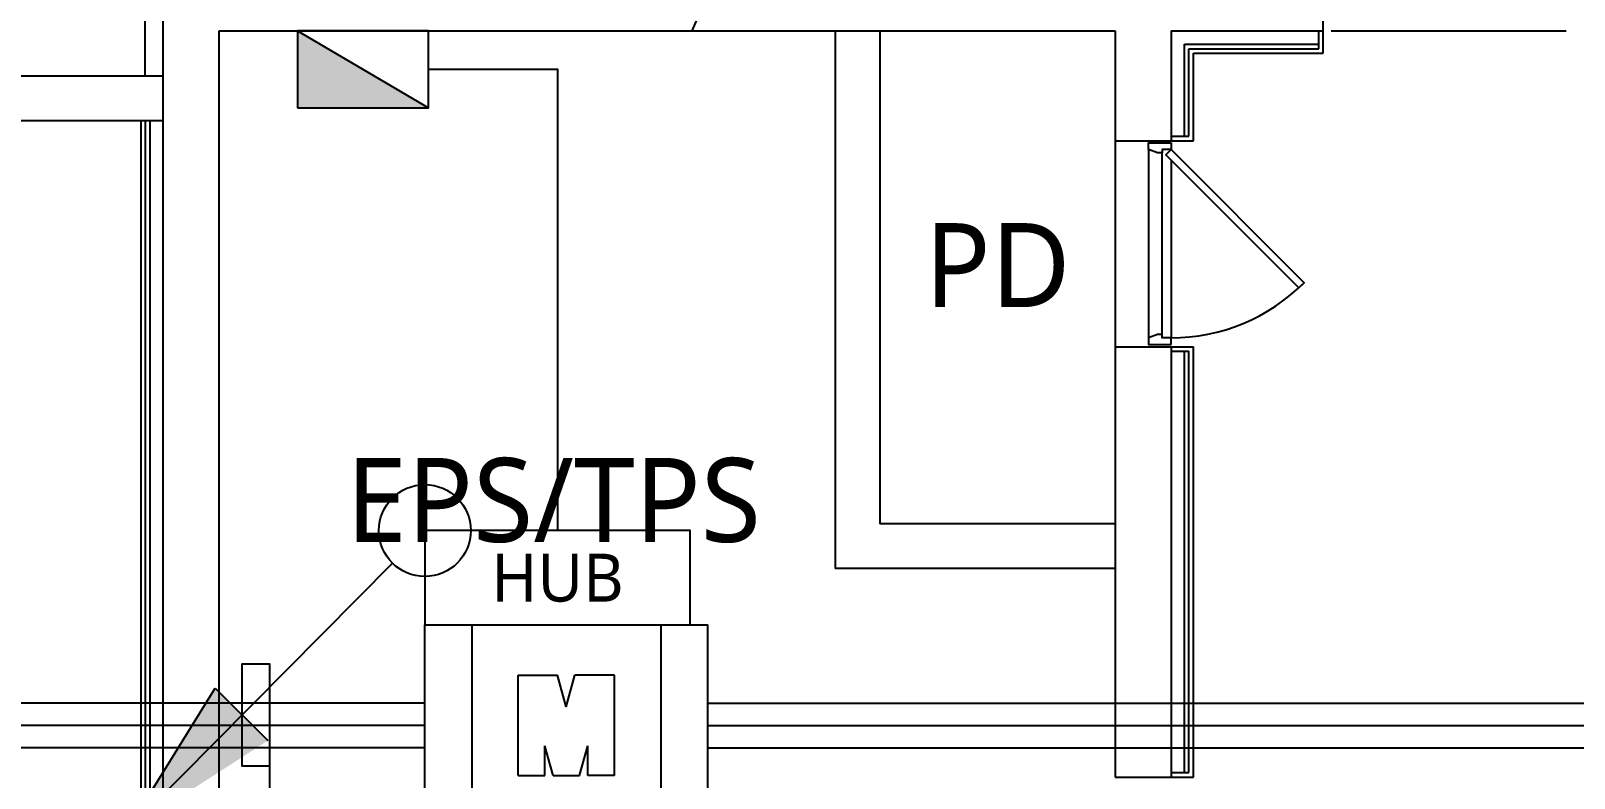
# Model space of a CAD drawing. Header units: millimetres. Extents: x -105683 to 94728, y -31127 to 151123.
# Drawn here: x 66584 to 73475, y 16660 to 19995 of the extents above; entities that cross this region are included whole.
import ezdxf
from ezdxf.enums import TextEntityAlignment as Align

# ---------------------------------------------------------------- set-up
doc = ezdxf.new("R2010")
doc.units = ezdxf.units.MM
for name, color, linetype in [('DR LINE', 4, 'Continuous'), ('DR SYM', 6, 'Continuous'), ('e-plan', 9, 'Continuous'), ('레이스웨이', 3, 'Continuous'), ('유도배선', 6, 'Continuous')]:
    doc.layers.add(name, color=color, linetype=linetype)
doc.styles.add('xr_plan$0$USUN', font='malgun_0.ttf')
doc.styles.add('Xref-지하1층$0$USUN', font='malgun_0.ttf')

# ---------------------------------------------------------------- blocks, each defined once
blk = doc.blocks.new('xr_plan$0$Dor_900_45')
at = {"layer": 'e-plan'}
for p, q in [((855, 10), (45, 10)), ((75.7, 50), (870, 50)), ((30, -50), (870, -50))]:
    blk.add_line(p, q, dxfattribs=at)
for points in [[(30, 50), (52.9, 27.1), (646.8, 621.1), (624, 644), (30, 50)], [(0, 50), (30, 50), (30, 10), (45, 10), (45, -10), (30, -50), (0, -50), (0, 50)], [(900, 50), (870, 50), (870, 10), (855, 10), (855, -10), (870, -50), (900, -50), (900, 50)]]:
    blk.add_lwpolyline(points, dxfattribs=at)
blk.add_arc((30, 50), 840, 0, 45, dxfattribs=at)
blk = doc.blocks.new('Xref-지하1층')
at = {"layer": 'e-plan'}
for p, q in [((70620, 31700), (70620, 35450)), ((75915, 31900), (76965, 31900))]:
    blk.add_line(p, q, dxfattribs=at)
at = {"layer": 'e-plan', "linetype": 'Continuous'}
for p, q in [((70700, 28100), (70700, 35450)), ((75880, 31900), (75880, 32100)), ((70950, 31900), (74950, 31900)), ((70950, 28100), (70950, 31900)), ((73700, 31900), (73700, 29500)), ((73900, 31900), (73900, 29700)), ((74950, 31900), (74950, 31410)), ((75200, 31900), (75880, 31900)), ((75200, 31900), (75200, 31410)), ((75260, 31430), (75260, 31840)), ((75260, 31840), (75860, 31840)), ((75860, 31820), (75860, 31900)), ((75880, 31800), (75880, 31900)), ((75280, 31430), (75280, 31820)), ((75280, 31820), (75860, 31820)), ((75300, 31410), (75300, 31800)), ((75300, 31800), (75880, 31800)), ((56200, 31700), (70700, 31700)), ((56000, 31500), (70700, 31500)), ((70600, 31500), (70600, 27200)), ((70620, 31500), (70620, 27220)), ((75200, 31430), (75280, 31430)), ((74950, 31410), (75200, 31410)), ((74950, 31410), (74950, 30490)), ((75200, 31410), (75300, 31410)), ((74950, 30490), (74950, 28570)), ((74950, 30490), (75200, 30490)), ((75200, 30490), (75200, 28570)), ((75200, 30490), (75300, 30490)), ((75200, 30470), (75280, 30470)), ((75280, 28590), (75280, 30470)), ((75300, 28570), (75300, 30490)), ((74950, 29700), (73900, 29700)), ((74950, 29500), (73700, 29500)), ((74950, 28570), (75200, 28570)), ((75200, 28590), (75280, 28590)), ((75200, 28570), (75300, 28570))]:
    blk.add_line(p, q, dxfattribs=at)
at = {"layer": 'e-plan'}
blk.add_lwpolyline([(73891.2, 33815.4), (73496.1, 32905.2), (73375.7, 32957.5), (73564.3, 32732.6), (73443.9, 32784.9), (73059.8, 31900)], dxfattribs=at)
at = {"layer": 'e-plan', "linetype": 'Continuous'}
for points in [[(70640, 31500), (70640, 27240), (75260, 27240), (75260, 27630)], [(75260, 28590), (75260, 30470)]]:
    blk.add_lwpolyline(points, dxfattribs=at)
at = {"layer": 'e-plan', "linetype": 'Continuous', "rotation": 270}
blk.add_blockref('xr_plan$0$Dor_900_45', (75150, 31400), dxfattribs=at)
at = {"layer": 'e-plan', "style": 'xr_plan$0$USUN'}
for s, p in [('PD', (74425.6, 30854.5)), ('EPS/TPS', (72442.9, 29806.4))]:
    blk.add_text(s, height=375, dxfattribs=at).set_placement(p, align=Align.MIDDLE_CENTER)
blk = doc.blocks.new('Module Controller')
at = {"layer": 'DR SYM'}
for p, q in [((0, 199.9), (280.8, 199.9)), ((0, 0), (0, 199.9)), ((46.8, 199.9), (46.8, 0)), ((234.1, 199.9), (234.1, 0)), ((280.9, 0), (280.9, 199.9)), ((92.6, 50.2), (92.6, 149.7)), ((92.6, 149.7), (131.8, 149.7)), ((140.4, 118.4), (131.8, 149.7)), ((140.4, 118.4), (149, 149.7)), ((188.3, 149.7), (149, 149.7)), ((188.3, 50.2), (188.3, 149.7)), ((119.2, 50.2), (119.2, 79.8)), ((127.4, 50.2), (119.2, 79.8)), ((153.4, 50.2), (161.6, 79.8)), ((161.6, 50.2), (161.6, 79.8)), ((92.6, 50.2), (119.2, 50.2)), ((127.4, 50.2), (153.4, 50.2)), ((188.3, 50.2), (161.6, 50.2)), ((0, 0), (280.8, 0)), ((280.8, 0), (0, 0))]:
    blk.add_line(p, q, dxfattribs=at)
blk = doc.blocks.new('*U22')
at = {"layer": 'DR SYM', "color": 3}
for p, q in [((-96.7, -96.7), (-889.5, -896.7)), ((-889.5, -896.7), (-624.2, -469.4)), ((-624.2, -469.4), (-467, -624.8))]:
    blk.add_line(p, q, dxfattribs=at)
blk.add_circle((0, 0), 136.7, dxfattribs=at)
blk.add_solid([(-889.5, -896.7), (-467, -624.8), (-624.2, -469.4)], dxfattribs=at)

msp = doc.modelspace()

# ---------------------------------------------------------------- hatches: boundary and pattern name
at = {"layer": 'DR SYM'}
h = msp.add_hatch(color=256, dxfattribs=at)
h.dxf.hatch_style = 1
h.paths.add_polyline_path([(67775, 19995), (67775, 19651.8), (68358.9, 19651.8)])

# ---------------------------------------------------------------- linework, layer by layer
at = {"layer": 'DR LINE', "linetype": 'Continuous', "ltscale": 2}
msp.add_lwpolyline([(67650.5, 15644.6), (67650.5, 17169.2), (67526.7, 17169.2), (67526.7, 16715.5), (67650.5, 16715.5)], dxfattribs=at)
at = {"layer": 'DR SYM'}
msp.add_line((67775, 19995), (68358.9, 19651.8), dxfattribs=at)
for points in [[(67775, 19651.8), (68358.9, 19651.8), (68358.9, 19995), (67775, 19995)], [(68343.2, 17344.6), (69528.1, 17344.6), (69528.1, 17764.9), (68343.2, 17764.9)]]:
    msp.add_lwpolyline(points, close=True, dxfattribs=at)
at = {"layer": '레이스웨이'}
for points in [[(69607, 16794.9), (88775, 16794.9), (88775, 32895), (79025, 32895), (79025, 38695), (38425, 38695), (38425, 32595)], [(69607, 16994.9), (88575, 16994.9), (88575, 32695), (78825, 32695), (78825, 38495), (38625, 38495), (38625, 32595)], [(68343.1, 16794.9), (38425, 16795), (38425, 22995)], [(68343.1, 16994.9), (38625, 16995), (38625, 22995)]]:
    msp.add_lwpolyline(points, dxfattribs=at)
at = {"layer": '유도배선'}
for points in [[(69607, 16894.9), (88675, 16894.9), (88675, 32795), (78925, 32795), (78925, 38595), (38525, 38595), (38525, 32595)], [(68343.1, 16894.9), (38525, 16895), (38525, 22995)], [(68358.9, 19823.4), (68935.6, 19823.4), (68935.6, 17764.9)]]:
    msp.add_lwpolyline(points, dxfattribs=at)

# ---------------------------------------------------------------- block references
at = {"layer": 'DR LINE', "xscale": 1.5, "yscale": 1.5, "zscale": 1.5}
msp.add_blockref('*U22', (68343.2, 17764.9), dxfattribs=at)
at = {"layer": 'DR SYM', "xscale": 4.5, "yscale": 4.5, "zscale": 4.5}
msp.add_blockref('Module Controller', (68343.1, 16445.1), dxfattribs=at)
at = {"layer": 'e-plan'}
msp.add_blockref('Xref-지하1층', (-3525, -11905), dxfattribs=at)

# ---------------------------------------------------------------- texts
at = {"layer": 'DR SYM', "style": 'Xref-지하1층$0$USUN'}
msp.add_text('HUB', height=213.95, dxfattribs=at).set_placement((68935.6, 17554.8), align=Align.MIDDLE_CENTER)

doc.saveas('drawing.dxf')
